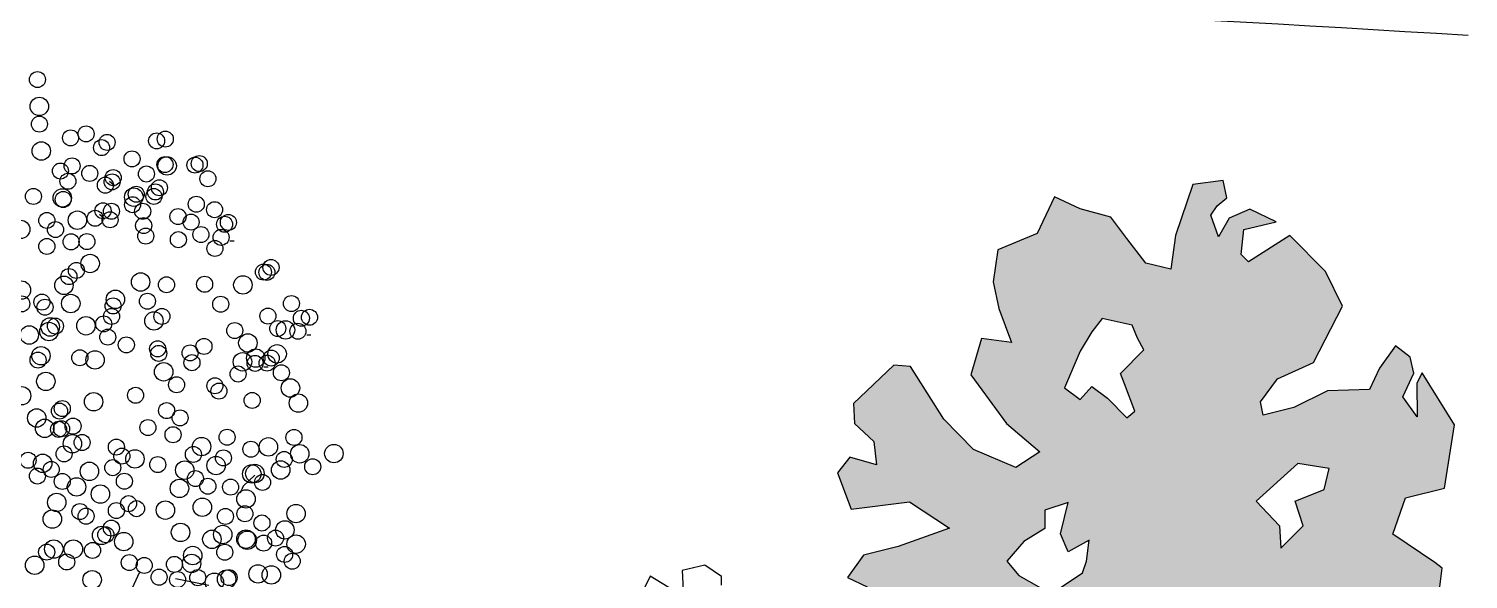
# Model space of a CAD drawing. Header units: millimetres. Extents: x 441061 to 442903, y 4515148 to 4515613.
# Drawn here: x 442461.083 to 442461.662, y 4515547.579 to 4515547.801 of the extents above; entities that cross this region are included whole.
import ezdxf

# ---------------------------------------------------------------- set-up
doc = ezdxf.new("R2010")
doc.units = ezdxf.units.MM
doc.linetypes.add('CONTINUA', pattern=[0])
doc.layers.add('01_piscinas', color=254, linetype='Continuous')

# ---------------------------------------------------------------- blocks, each defined once
blk = doc.blocks.new('A$C21391103')
at = {"layer": '01_piscinas'}
h = blk.add_hatch(dxfattribs=at)
h.set_pattern_fill('DOTS', color=256, scale=0.0396, style=0)
h.set_pattern_definition([(0, (-3246.462625, -2078.694213), (0.014597253, 0.029194506), [0, -0.029194506])])
h.paths.add_polyline_path([(166.9776, 96.1048), (166.9685, 96.1479), (167.023, 96.2225), (167.1388, 96.2745), (167.2327, 96.4558), (167.1777, 96.5678), (167.0633, 96.6836), (166.9299, 96.5986), (166.9065, 96.6223), (166.9152, 96.7037), (167.019, 96.7284), (166.9341, 96.7693), (166.8679, 96.7403), (166.8331, 96.6798), (166.8088, 96.7494), (166.829, 96.7798), (166.8597, 96.805), (166.8486, 96.8616), (166.7505, 96.8479), (166.6952, 96.684), (166.6799, 96.5753), (166.5995, 96.5947), (166.5378, 96.6741), (166.4864, 96.7429), (166.3873, 96.7699), (166.3049, 96.8081), (166.2488, 96.6902), (166.1221, 96.6379), (166.107, 96.5346), (166.1253, 96.4486), (166.1668, 96.3389), (166.0699, 96.3523), (166.0354, 96.235), (166.1509, 96.0786), (166.2582, 95.987), (166.1803, 95.936), (166.0446, 95.9944), (165.9484, 96.0917), (165.8416, 96.2619), (165.7876, 96.2658), (165.6581, 96.143), (165.6609, 96.0782), (165.7235, 96.0204), (165.7312, 95.9449), (165.6456, 95.9695), (165.6058, 95.9197), (165.6497, 95.8019), (165.8375, 95.8261), (165.9666, 95.7406), (165.8018, 95.6817), (165.6898, 95.6542), (165.6381, 95.5824), (165.7018, 95.5517), (165.6053, 95.5083), (165.6862, 95.4322), (165.7937, 95.4136), (165.7735, 95.3156), (165.7479, 95.2851), (165.8149, 95.2681), (166.0098, 95.3358), (166.1, 95.3574), (166.0546, 95.2397), (165.9214, 95.0925), (165.9994, 95.0135), (166.0164, 95.0303), (165.9941, 95.0811), (166.0567, 95.0909), (166.084, 95.0295), (166.0905, 94.9214), (166.1581, 94.853), (166.1843, 94.8998), (166.175, 94.9374), (166.2953, 94.9002), (166.3359, 94.8987), (166.3535, 94.9993), (166.4262, 95.0554), (166.402, 95.1928), (166.3921, 95.3495), (166.464, 95.2541), (166.4964, 95.052), (166.3781, 94.8052), (166.4191, 94.7468), (166.5249, 94.7525), (166.5782, 94.8001), (166.6155, 94.8525), (166.6897, 94.8114), (166.8162, 94.7283), (166.9071, 94.6985), (166.9663, 94.6894), (166.9622, 94.7893), (166.8636, 94.8948), (166.8595, 94.9271), (166.9579, 94.884), (167.0641, 94.8328), (167.1274, 94.859), (167.1216, 94.9157), (167.0109, 94.9883), (167.0163, 95.056), (167.0105, 95.1804), (166.8729, 95.3253), (166.966, 95.3496), (167.2414, 95.1328), (167.3448, 95.1466), (167.4409, 95.1791), (167.3724, 95.2935), (167.4301, 95.3141), (167.521, 95.3519), (167.5532, 95.6125), (167.5296, 95.6308), (167.3952, 95.7216), (167.4351, 95.8391), (167.5609, 95.8698), (167.5935, 96.0737), (167.4893, 96.2411), (167.4717, 96.2082), (167.4727, 96.1), (167.4266, 96.1636), (167.4623, 96.2404), (167.4507, 96.2915), (167.4035, 96.328), (167.3519, 96.2562), (167.3193, 96.1877), (167.1838, 96.1837), (167.076, 96.1293)])
h.paths.add_polyline_path([(166.5637, 96.1178), (166.5385, 96.0968), (166.4754, 96.1598), (166.425, 96.1976), (166.3872, 96.1556), (166.3367, 96.1934), (166.3872, 96.311), (166.425, 96.374), (166.4586, 96.416), (166.5553, 96.395), (166.5721, 96.353), (166.5931, 96.3152), (166.5175, 96.2396), (166.5301, 96.206)], flags=16)
h.paths.add_polyline_path([(166.9545, 95.828), (167.089, 95.9498), (167.1899, 95.933), (167.1731, 95.8658), (167.0806, 95.828), (167.1058, 95.7482), (167.0344, 95.6768), (167.0302, 95.7482)], flags=16)
h.paths.add_polyline_path([(166.3494, 95.8238), (166.3241, 95.723), (166.3494, 95.6642), (166.4166, 95.702), (166.4082, 95.6348), (166.3956, 95.597), (166.2947, 95.5297), (166.1897, 95.5886), (166.1518, 95.6348), (166.2065, 95.6978), (166.2737, 95.7398), (166.2737, 95.7986)], flags=16)
for p, q in [((163.2616, 96.8591), (163.2791, 96.8442)), ((166.8486, 96.8616), (166.7505, 96.8479)), ((166.8597, 96.805), (166.8486, 96.8616)), ((166.3049, 96.8081), (166.2488, 96.6902)), ((166.3873, 96.7699), (166.3049, 96.8081)), ((166.7505, 96.8479), (166.6952, 96.684)), ((166.829, 96.7798), (166.8597, 96.805)), ((166.4864, 96.7429), (166.3873, 96.7699)), ((166.8088, 96.7494), (166.829, 96.7798)), ((166.9341, 96.7693), (166.8679, 96.7403)), ((167.019, 96.7284), (166.9341, 96.7693)), ((163.2288, 96.7523), (163.2462, 96.7374)), ((166.5378, 96.6741), (166.4864, 96.7429)), ((166.8331, 96.6798), (166.8088, 96.7494)), ((166.8679, 96.7403), (166.8331, 96.6798)), ((166.9152, 96.7037), (167.019, 96.7284)), ((163.6491, 96.6665), (163.6624, 96.6663)), ((166.2488, 96.6902), (166.1221, 96.6379)), ((166.5995, 96.5947), (166.5378, 96.6741)), ((166.6952, 96.684), (166.6799, 96.5753)), ((166.9065, 96.6223), (166.9152, 96.7037)), ((167.0633, 96.6836), (166.9299, 96.5986)), ((167.1777, 96.5678), (167.0633, 96.6836)), ((166.1221, 96.6379), (166.107, 96.5346)), ((166.9299, 96.5986), (166.9065, 96.6223)), ((166.6799, 96.5753), (166.5995, 96.5947)), ((166.107, 96.5346), (166.1253, 96.4486)), ((167.2327, 96.4558), (167.1777, 96.5678)), ((166.1253, 96.4486), (166.1668, 96.3389)), ((167.1388, 96.2745), (167.2327, 96.4558)), ((166.4586, 96.416), (166.425, 96.374)), ((166.5553, 96.395), (166.4586, 96.416)), ((166.5721, 96.353), (166.5553, 96.395)), ((163.8965, 96.3638), (163.9098, 96.3637)), ((166.0699, 96.3523), (166.0354, 96.235)), ((166.1668, 96.3389), (166.0699, 96.3523)), ((166.425, 96.374), (166.3872, 96.311)), ((166.5931, 96.3152), (166.5721, 96.353)), ((166.3872, 96.311), (166.3367, 96.1934)), ((166.5175, 96.2396), (166.5931, 96.3152)), ((167.4035, 96.328), (167.3519, 96.2562)), ((167.4507, 96.2915), (167.4035, 96.328)), ((163.7587, 96.2604), (163.7721, 96.2603)), ((165.7876, 96.2658), (165.6581, 96.143)), ((165.8416, 96.2619), (165.7876, 96.2658)), ((165.9484, 96.0917), (165.8416, 96.2619)), ((167.023, 96.2225), (167.1388, 96.2745)), ((167.3519, 96.2562), (167.3193, 96.1877)), ((167.4623, 96.2404), (167.4507, 96.2915)), ((166.0354, 96.235), (166.1509, 96.0786)), ((166.5301, 96.206), (166.5175, 96.2396)), ((166.5637, 96.1178), (166.5301, 96.206)), ((166.9685, 96.1479), (167.023, 96.2225)), ((167.4266, 96.1636), (167.4623, 96.2404)), ((167.4893, 96.2411), (167.4717, 96.2082)), ((167.4717, 96.2082), (167.4727, 96.1)), ((167.5935, 96.0737), (167.4893, 96.2411)), ((166.3367, 96.1934), (166.3872, 96.1556)), ((166.3872, 96.1556), (166.425, 96.1976)), ((166.425, 96.1976), (166.4754, 96.1598)), ((166.4754, 96.1598), (166.5385, 96.0968)), ((167.1838, 96.1837), (167.076, 96.1293)), ((167.3193, 96.1877), (167.1838, 96.1837)), ((167.4727, 96.1), (167.4266, 96.1636)), ((165.6581, 96.143), (165.6609, 96.0782)), ((166.5385, 96.0968), (166.5637, 96.1178)), ((166.9776, 96.1048), (166.9685, 96.1479)), ((167.076, 96.1293), (166.9776, 96.1048)), ((165.6609, 96.0782), (165.7235, 96.0204)), ((166.0446, 95.9944), (165.9484, 96.0917)), ((166.1509, 96.0786), (166.2582, 95.987)), ((167.5609, 95.8698), (167.5935, 96.0737)), ((165.7235, 96.0204), (165.7312, 95.9449)), ((166.1803, 95.936), (166.0446, 95.9944)), ((166.2582, 95.987), (166.1803, 95.936)), ((165.6456, 95.9695), (165.6058, 95.9197)), ((165.7312, 95.9449), (165.6456, 95.9695)), ((167.089, 95.9498), (166.9545, 95.828)), ((167.1899, 95.933), (167.089, 95.9498)), ((167.1731, 95.8658), (167.1899, 95.933)), ((165.6058, 95.9197), (165.6497, 95.8019)), ((167.0806, 95.828), (167.1731, 95.8658)), ((167.3952, 95.7216), (167.4351, 95.8391)), ((167.4351, 95.8391), (167.5609, 95.8698)), ((165.6497, 95.8019), (165.8375, 95.8261)), ((165.8375, 95.8261), (165.9666, 95.7406)), ((166.3494, 95.8238), (166.2737, 95.7986)), ((166.2737, 95.7986), (166.2737, 95.7398)), ((166.3241, 95.723), (166.3494, 95.8238)), ((166.9545, 95.828), (167.0302, 95.7482)), ((167.1058, 95.7482), (167.0806, 95.828)), ((165.9666, 95.7406), (165.8018, 95.6817)), ((166.2737, 95.7398), (166.2065, 95.6978)), ((167.0302, 95.7482), (167.0344, 95.6768)), ((167.0344, 95.6768), (167.1058, 95.7482)), ((166.2065, 95.6978), (166.1518, 95.6348)), ((166.3494, 95.6642), (166.3241, 95.723)), ((166.4166, 95.702), (166.3494, 95.6642)), ((166.4082, 95.6348), (166.4166, 95.702)), ((167.5296, 95.6308), (167.3952, 95.7216)), ((165.6898, 95.6542), (165.6381, 95.5824)), ((165.8018, 95.6817), (165.6898, 95.6542)), ((165.1789, 95.6219), (165.1057, 95.6046)), ((165.1057, 95.6046), (165.1088, 95.5407)), ((165.2319, 95.5855), (165.1789, 95.6219)), ((166.1518, 95.6348), (166.1897, 95.5886)), ((166.3956, 95.597), (166.4082, 95.6348)), ((167.521, 95.3519), (167.5532, 95.6125)), ((167.5532, 95.6125), (167.5296, 95.6308)), ((163.3298, 95.5366), (163.3575, 95.5976)), ((163.4738, 95.5787), (163.5811, 95.5575)), ((165.0028, 95.5858), (164.9796, 95.5402)), ((165.0796, 95.5393), (165.0028, 95.5858)), ((165.2322, 95.5577), (165.2319, 95.5855)), ((165.6381, 95.5824), (165.7018, 95.5517)), ((166.1897, 95.5886), (166.2947, 95.5297)), ((166.2947, 95.5297), (166.3956, 95.597))]:
    blk.add_line(p, q, dxfattribs=at)
at = {"layer": '01_piscinas', "elevation": 0}
blk.add_lwpolyline([(167.6375, 97.3281, 0.018198), (161.1038, 97.4998, 0.005162), (159.7628, 97.4724, 0.026485), (152.9089, 96.8973, 0.006797), (151.156, 96.644, 0.006797)], format="xyb", dxfattribs=at)
at = {"layer": '01_piscinas'}
blk.add_lwpolyline([(163.7294, 95.9112), (163.6922, 95.8764), (163.6922, 95.8764), (163.6817, 95.8535)], dxfattribs=at)
for centre, radius in [((163.0293, 97.1864), 0.0258), ((163.0352, 97.0998), 0.0297), ((163.0355, 97.0428), 0.0258), ((163.1858, 97.0112), 0.0258), ((163.136, 96.9985), 0.0258), ((163.2357, 96.967), 0.0258), ((163.2536, 96.984), 0.0258), ((163.4131, 96.9889), 0.0258), ((163.441, 96.9947), 0.0258), ((163.0415, 96.9562), 0.0297), ((163.3338, 96.9308), 0.0258), ((163.1032, 96.8917), 0.0258), ((163.1408, 96.908), 0.0258), ((163.1977, 96.8841), 0.0258), ((163.3802, 96.8821), 0.0258), ((163.44, 96.9126), 0.0258), ((163.4469, 96.9082), 0.0297), ((163.5365, 96.9109), 0.0258), ((163.5505, 96.9155), 0.0258), ((163.1274, 96.8585), 0.0258), ((163.2479, 96.8461), 0.0258), ((163.2697, 96.8567), 0.0258), ((163.2731, 96.8704), 0.0258), ((163.4219, 96.8379), 0.0258), ((163.5781, 96.8667), 0.0258), ((163.0161, 96.8098), 0.0258), ((163.1091, 96.8051), 0.0297), ((163.1121, 96.7999), 0.0258), ((163.3395, 96.8076), 0.0297), ((163.3356, 96.7832), 0.0258), ((163.3473, 96.817), 0.0258), ((163.4041, 96.8098), 0.0258), ((163.4091, 96.8242), 0.0258), ((163.5408, 96.7846), 0.0258), ((163.0594, 96.7323), 0.0258), ((163.1579, 96.7333), 0.0297), ((163.215, 96.7393), 0.0258), ((163.2403, 96.7636), 0.0258), ((163.2632, 96.7345), 0.0258), ((163.2676, 96.7619), 0.0258), ((163.3681, 96.7619), 0.0258), ((163.4819, 96.7448), 0.0258), ((163.5997, 96.7671), 0.0258), ((162.9751, 96.7037), 0.0297), ((163.0873, 96.7031), 0.0258), ((163.3713, 96.7158), 0.0258), ((163.5241, 96.727), 0.0258), ((163.5558, 96.6868), 0.0258), ((163.6318, 96.72), 0.0258), ((163.6441, 96.726), 0.0258), ((163.0594, 96.6488), 0.0258), ((163.1376, 96.6635), 0.0258), ((163.1884, 96.6642), 0.0258), ((163.3781, 96.682), 0.0258), ((163.483, 96.6705), 0.0258), ((163.6006, 96.6421), 0.0258), ((163.6207, 96.678), 0.0258), ((163.1989, 96.5937), 0.0297), ((163.1307, 96.5514), 0.0258), ((163.1545, 96.5714), 0.0258), ((163.7571, 96.566), 0.0258), ((163.7681, 96.5652), 0.0258), ((163.7814, 96.5811), 0.0258), ((162.9776, 96.508), 0.0297), ((163.1144, 96.5234), 0.0297), ((163.3615, 96.5341), 0.0297), ((163.4448, 96.5251), 0.0258), ((163.5677, 96.5267), 0.0258), ((163.6908, 96.5246), 0.0297), ((162.9787, 96.4634), 0.0258), ((163.0436, 96.4695), 0.0258), ((163.1366, 96.4648), 0.0297), ((163.2728, 96.4569), 0.0258), ((163.2804, 96.4782), 0.0297), ((163.3835, 96.472), 0.0258), ((163.6194, 96.4626), 0.0258), ((163.8471, 96.4645), 0.0258), ((163.0535, 96.4529), 0.0258), ((163.2678, 96.4233), 0.0258), ((163.4043, 96.4088), 0.0297), ((163.4299, 96.4233), 0.0258), ((163.7715, 96.4243), 0.0258), ((163.8792, 96.4173), 0.0258), ((163.9054, 96.4203), 0.0258), ((163.0026, 96.3634), 0.0297), ((163.0661, 96.3746), 0.0297), ((163.0702, 96.3892), 0.0297), ((163.087, 96.392), 0.0258), ((163.1854, 96.393), 0.0297), ((163.2425, 96.399), 0.0258), ((163.6647, 96.3776), 0.0258), ((163.8032, 96.3842), 0.0258), ((163.8281, 96.3796), 0.0297), ((163.868, 96.3754), 0.0258), ((163.2558, 96.3565), 0.0258), ((163.3155, 96.3316), 0.0258), ((163.4164, 96.3188), 0.0258), ((163.5655, 96.3266), 0.0258), ((163.7069, 96.3376), 0.0297), ((163.0311, 96.2826), 0.0258), ((163.0404, 96.2966), 0.0297), ((163.1657, 96.2901), 0.0258), ((163.2147, 96.2829), 0.0297), ((163.4197, 96.3042), 0.0258), ((163.521, 96.3056), 0.0258), ((163.5269, 96.2742), 0.0258), ((163.6896, 96.2769), 0.0297), ((163.7324, 96.289), 0.0297), ((163.7303, 96.272), 0.0258), ((163.7687, 96.2728), 0.0258), ((163.7823, 96.2889), 0.0258), ((163.8012, 96.3025), 0.0297), ((163.4358, 96.2447), 0.0297), ((163.6755, 96.2377), 0.0258), ((163.8148, 96.2418), 0.0258), ((163.0562, 96.2139), 0.0297), ((163.4774, 96.203), 0.0258), ((163.6008, 96.1997), 0.0258), ((163.6136, 96.1826), 0.0258), ((163.8441, 96.1926), 0.0297), ((162.978, 96.1677), 0.0297), ((163.21, 96.1484), 0.0297), ((163.3453, 96.169), 0.0258), ((163.7208, 96.1526), 0.0258), ((163.8697, 96.1441), 0.0297), ((163.0269, 96.0959), 0.0297), ((163.1002, 96.1182), 0.0258), ((163.1092, 96.1262), 0.0258), ((163.4453, 96.1196), 0.0258), ((163.4887, 96.0964), 0.0258), ((163.0525, 96.0627), 0.0297), ((163.0973, 96.0594), 0.0258), ((163.1069, 96.0612), 0.0258), ((163.1438, 96.0696), 0.0258), ((163.385, 96.065), 0.0258), ((163.4659, 96.0421), 0.0258), ((163.1418, 96.0129), 0.0297), ((163.1731, 96.017), 0.0258), ((163.2833, 96.0022), 0.0258), ((163.5578, 96.0037), 0.0297), ((163.6401, 96.034), 0.0258), ((163.7168, 95.9953), 0.0258), ((163.7731, 96.0029), 0.0297), ((163.8554, 96.0332), 0.0258), ((162.999, 95.9596), 0.0258), ((163.046, 95.9499), 0.0297), ((163.115, 95.9802), 0.0258), ((163.301, 95.9731), 0.0258), ((163.3431, 95.9641), 0.0297), ((163.4168, 95.9457), 0.0258), ((163.5314, 95.9787), 0.0258), ((163.6044, 95.9426), 0.0297), ((163.6282, 95.9672), 0.0258), ((163.8239, 95.9625), 0.0258), ((163.8741, 95.9806), 0.0297), ((163.9839, 95.9813), 0.0297), ((163.0291, 95.909), 0.0258), ((163.0736, 95.9301), 0.0258), ((163.1965, 95.924), 0.0297), ((163.2717, 95.9359), 0.0258), ((163.5035, 95.9279), 0.0297), ((163.5381, 95.9008), 0.0258), ((163.7196, 95.9156), 0.0297), ((163.7295, 95.917), 0.0297), ((163.8125, 95.9284), 0.0297), ((163.9157, 95.9389), 0.0258), ((163.1092, 95.8916), 0.0258), ((163.1551, 95.8738), 0.0297), ((163.232, 95.8507), 0.0297), ((163.3091, 95.8921), 0.0258), ((163.4867, 95.869), 0.0297), ((163.578, 95.876), 0.0258), ((163.6513, 95.8732), 0.0258), ((163.7541, 95.8884), 0.0258), ((163.0913, 95.8241), 0.0297), ((163.3227, 95.8199), 0.0258), ((163.5602, 95.8084), 0.0297), ((163.7009, 95.8351), 0.0297), ((163.0771, 95.7702), 0.0297), ((163.166, 95.7944), 0.0258), ((163.1858, 95.7796), 0.0258), ((163.2833, 95.7976), 0.0258), ((163.3482, 95.8038), 0.0258), ((163.4412, 95.799), 0.0297), ((163.6348, 95.7788), 0.0258), ((163.6975, 95.7873), 0.0258), ((163.8621, 95.7878), 0.0297), ((163.2359, 95.7177), 0.0297), ((163.2494, 95.7197), 0.0258), ((163.2672, 95.7411), 0.0258), ((163.49, 95.7273), 0.0297), ((163.6261, 95.7205), 0.0297), ((163.7524, 95.7576), 0.0258), ((163.826, 95.7353), 0.0297), ((163.0818, 95.6737), 0.0297), ((163.1447, 95.6734), 0.0297), ((163.2065, 95.6693), 0.0258), ((163.3072, 95.6976), 0.0297), ((163.591, 95.705), 0.0297), ((163.7009, 95.7056), 0.0297), ((163.7047, 95.7021), 0.0297), ((163.7577, 95.693), 0.0258), ((163.796, 95.709), 0.0258), ((163.8624, 95.6895), 0.0297), ((163.0202, 95.6215), 0.0297), ((163.0589, 95.6638), 0.0258), ((163.1234, 95.632), 0.0258), ((163.3251, 95.6301), 0.0258), ((163.373, 95.6208), 0.0258), ((163.4703, 95.6243), 0.0258), ((163.5256, 95.6274), 0.0297), ((163.5294, 95.6528), 0.0297), ((163.6326, 95.6633), 0.0258), ((163.8253, 95.6564), 0.0258), ((163.8498, 95.6346), 0.0258), ((163.2054, 95.5747), 0.0297), ((163.4209, 95.5831), 0.0258), ((163.4806, 95.5753), 0.0258), ((163.5456, 95.5815), 0.0258), ((163.6385, 95.5767), 0.0297), ((163.6462, 95.5817), 0.0258), ((163.7397, 95.5934), 0.0297), ((163.7824, 95.5902), 0.0297), ((163.5991, 95.5668), 0.0297)]:
    blk.add_circle(centre, radius, dxfattribs=at)

msp = doc.modelspace()

# ---------------------------------------------------------------- block references
at = {"layer": '01_piscinas', "color": 6, "linetype": 'CONTINUA', "xscale": 0.125, "yscale": 0.125, "zscale": 0.125}
msp.add_blockref('A$C21391103', (442440.70759, 4515535.63213), dxfattribs=at)

doc.saveas('drawing.dxf')
